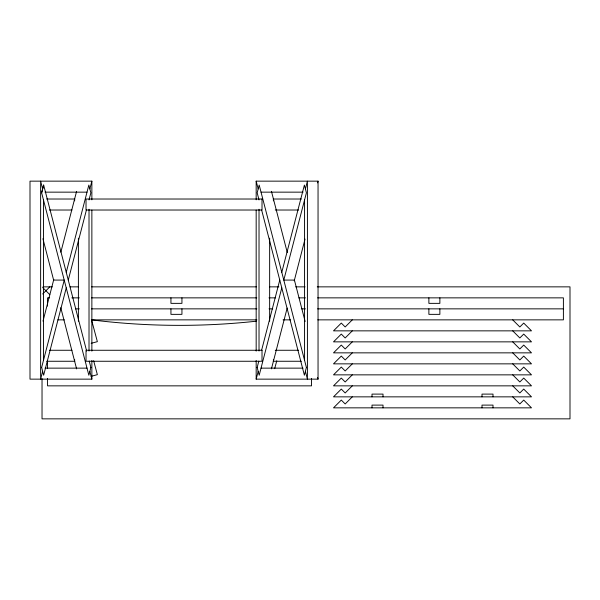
<?xml version="1.0" encoding="UTF-8"?>
<svg xmlns="http://www.w3.org/2000/svg" width="600" height="600" viewBox="0 0 600 600"><rect width="100%" height="100%" fill="white"/><g stroke="black" fill="none" stroke-linecap="round" stroke-linejoin="round"><path stroke-width="0.9" d="M90.885 367.425L88.845 375.248L41.633 192.817L43.642 185.04L86.655 351.09M41.662 192.817L43.672 185.04M42.998 321.15L53.797 279.405M60.847 252.188L76.582 191.385M41.633 367.47L64.252 280.08L53.625 280.08L42.915 238.695M66.262 272.303L88.845 185.04L90.863 192.817L89.017 199.928M42.638 371.362L40.627 379.14L40.627 181.148L42.638 188.925M89.858 188.925L91.867 181.148L30 181.148L30 379.14L91.867 379.14L91.867 360.457M66.262 287.858L43.642 375.248L41.64 367.425M68.273 280.08L86.438 209.91M257.183 367.47L258.795 361.125M261.585 350.317L279.765 280.08M281.782 272.303L304.395 185.04L306.413 192.817L283.793 280.08L294.42 280.08L305.138 321.502M256.17 199.822L256.17 181.148L318.045 181.148L318.045 379.14L256.17 379.14L258.188 371.362M305.407 188.925L307.418 181.148L307.418 379.14L305.407 371.362M281.782 287.858L259.192 375.248L257.16 367.425M317.595 182.873L318.045 181.148M271.44 368.85L287.175 308.055M294.225 280.83L305.025 239.093M306.397 367.425L304.395 375.248L261.645 210.053M274.657 368.7L276.78 360.78M42.675 293.993L49.807 286.86M352.29 319.86L345.18 326.97L341.288 323.077L333.51 330.855L531.502 330.855L523.725 323.077L519.832 326.97L512.722 319.86M352.29 330.855L345.18 337.965L341.288 334.08L333.51 341.858L531.502 341.858L523.725 334.08L519.832 337.965L512.722 330.855M352.29 341.858L345.18 348.968L341.288 345.075L333.51 352.853L531.502 352.853L523.725 345.075L519.832 348.968L512.722 341.858M352.29 352.853L345.18 359.97L341.288 356.077L333.51 363.855L531.502 363.855L523.725 356.077L519.832 359.97L512.722 352.853M352.29 363.855L345.18 370.965L341.288 367.08L333.51 374.858L531.502 374.858L523.725 367.08L519.832 370.965L512.722 363.855M352.29 374.858L345.18 381.968L341.288 378.075L333.51 385.853L531.502 385.853L523.725 378.075L519.832 381.968L512.722 374.858M352.29 385.853L345.18 392.963L341.288 389.077L333.51 396.855L531.502 396.855L523.725 389.077L519.832 392.963L512.722 385.853M352.29 396.855L345.18 403.965L341.288 400.072L333.51 407.85L531.502 407.85L523.725 400.072L519.832 403.965L512.722 396.855M91.17 343.32L97.365 341.663L91.523 319.86A708.825 708.825 0 0 0 256.522 321.173M91.17 376.32L97.365 374.663L93.63 360.705M45.008 192.15L87.008 192.15M261.03 192.15L303.03 192.15M46.688 199.02L74.79 199.02M273.248 199.02L301.358 199.02M49.485 210.022L71.985 210.022M275.265 210.022L298.56 210.022M42.968 286.86L52.328 286.86M70.11 286.86L78.54 286.86M91.642 286.86L256.403 286.86M269.505 286.86L278.865 286.86M295.718 286.86L305.077 286.86M317.25 286.86L570 286.86L570 418.853L42.03 418.853L42.03 378.6M49.395 297.862L47.527 297.862L47.527 306.105M71.835 297.862L79.312 297.862M91.47 297.862L256.8 297.862M268.965 297.862L275.52 297.862M298.913 297.862L305.468 297.862M317.618 297.862L563.4 297.862L563.4 319.86L317.775 319.86M75.562 308.858L79.305 308.858M91.455 308.858L256.868 308.858M269.017 308.858L272.752 308.858M301.725 308.858L305.468 308.858M317.61 308.858L563.4 308.858M57.81 319.86L64.35 319.86M91.455 319.86L256.868 319.86M283.035 319.86L290.513 319.86M49.485 350.265L71.985 350.265M275.265 350.265L298.56 350.265M46.688 361.26L74.79 361.26M273.248 361.26L301.358 361.26M45.008 368.138L87.008 368.138M261.03 368.138L303.03 368.138M42.675 287.505L49.807 294.638M271.447 191.333L287.28 252.51M317.595 377.407L318.045 379.14M306.413 367.47L259.192 185.04L257.183 192.817L259.02 199.928M256.17 181.148L258.188 188.925M89.235 361.072L90.863 367.47M89.858 371.362L91.867 379.14M60.765 307.665L76.613 368.903M493.005 396.855L493.005 394.103L482.002 394.103L482.002 396.855M493.005 407.85L493.005 405.105L482.002 405.105L482.002 407.85M439.875 297.862L439.875 303.36L428.88 303.36L428.88 297.862M439.875 308.858L439.875 314.355L428.88 314.355L428.88 308.858M383.01 396.855L383.01 394.103L372.007 394.103L372.007 396.855M383.01 407.85L383.01 405.105L372.007 405.105L372.007 407.85M311.513 378.525L311.513 385.853L47.527 385.853L47.527 378.525M304.567 199.928L304.567 360.36M273.405 199.02L273.405 200.858M273.405 359.43L273.405 361.26M269.647 238.17L269.647 321.188M259.02 209.25L259.02 351.03M256.17 210.097L256.17 351.12M256.17 360.457L256.17 379.14M181.942 297.862L181.942 303.36L170.94 303.36L170.94 297.862M181.942 308.858L181.942 314.355L170.94 314.355L170.94 308.858M91.867 181.148L91.867 199.822M91.867 210.097L91.867 351.12M89.017 209.25L89.017 351.03M78.398 238.17L78.398 321.188M74.64 199.02L74.64 200.858M74.64 359.43L74.64 361.26M47.527 361.103L47.527 368.438M43.47 199.928L43.47 360.36M262.013 199.02L86.025 199.02L86.025 210.022L262.013 210.022L262.013 199.02M262.013 350.265L86.025 350.265L86.025 361.26L262.013 361.26L262.013 350.265"/></g></svg>
